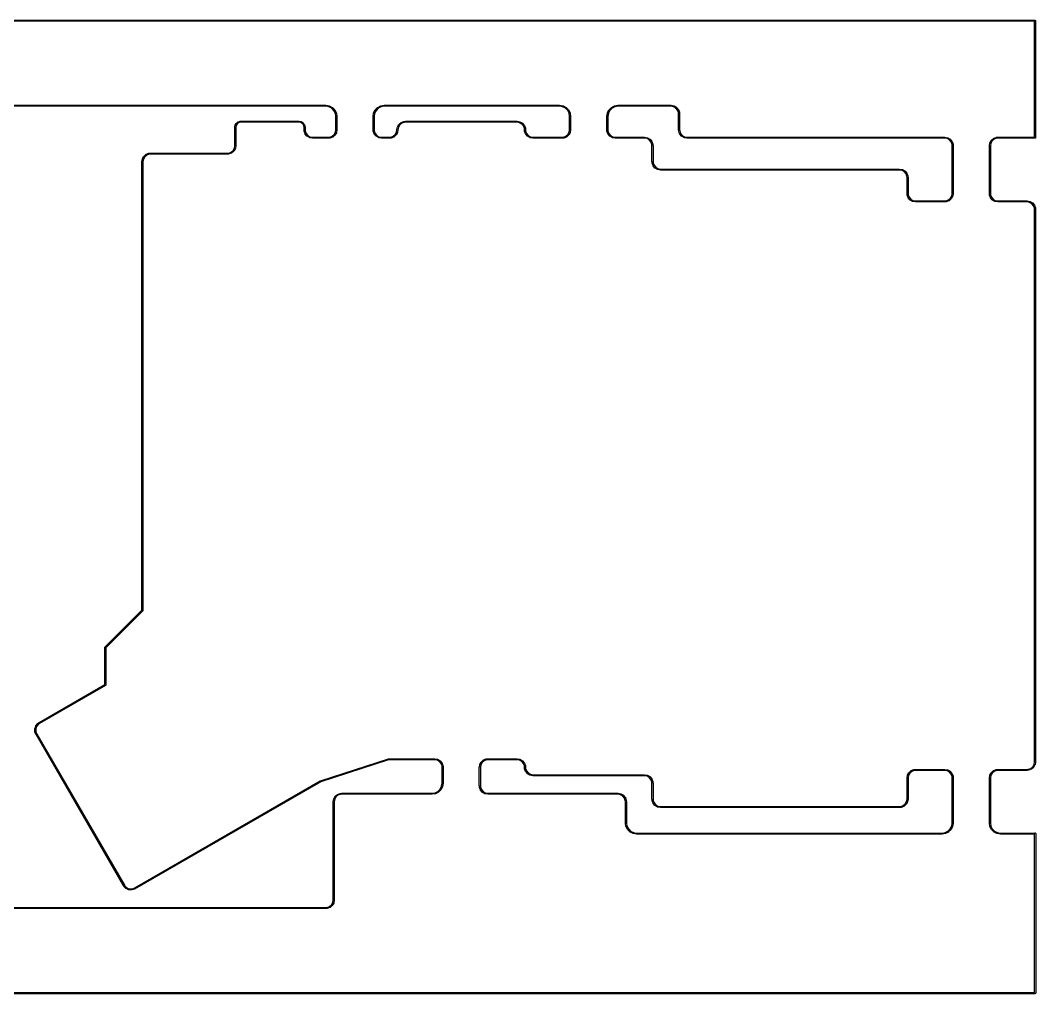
# Model space of a CAD drawing. Extents: x 30 to 333, y -159 to -13.
# Drawn here: x 181.8 to 333.5, y -158.8 to -13.4 of the extents above; entities that cross this region are included whole.
import ezdxf

# ---------------------------------------------------------------- set-up
doc = ezdxf.new("R2010")
doc.units = 0
doc.header["$MEASUREMENT"] = 0
doc.layers.add('BLACK', color=7, linetype='CONTINUOUS')

msp = doc.modelspace()

# ---------------------------------------------------------------- linework, layer by layer
at = {"layer": 'BLACK', "linetype": 'CONTINUOUS'}
for p, q in [((30.1559, -13.4187), (333.382, -13.4187)), ((333.3, -13.5687), (30.2375, -13.5687)), ((333.3, -30.8812), (333.3, -13.5687)), ((333.382, -13.4187), (333.382, -13.4188)), ((333.382, -13.4188), (333.388, -13.4188)), ((333.388, -13.4188), (333.394, -13.421)), ((333.394, -13.421), (333.401, -13.4222)), ((333.401, -13.4222), (333.407, -13.4255)), ((333.407, -13.4255), (333.413, -13.4278)), ((333.413, -13.4278), (333.418, -13.4321)), ((333.418, -13.4321), (333.424, -13.4354)), ((333.424, -13.4354), (333.428, -13.4405)), ((333.428, -13.4405), (333.433, -13.4448)), ((333.433, -13.4448), (333.437, -13.4506)), ((333.437, -13.4506), (333.441, -13.4557)), ((333.441, -13.4557), (333.443, -13.4619)), ((333.443, -13.4619), (333.447, -13.4677)), ((333.447, -13.4677), (333.448, -13.4743)), ((333.448, -13.4743), (333.45, -13.4805)), ((333.45, -13.4805), (333.45, -13.4872)), ((333.45, -13.4872), (333.45, -13.4872)), ((333.45, -13.4872), (333.45, -30.9628)), ((136.915, -26.1187), (227.416, -26.1187)), ((227.403, -26.2687), (136.928, -26.2687)), ((227.876, -26.3437), (227.403, -26.2687)), ((227.416, -26.1187), (227.422, -26.1198)), ((227.422, -26.1198), (227.912, -26.1974)), ((228.298, -26.5584), (227.876, -26.3437)), ((227.912, -26.1974), (227.934, -26.2046)), ((227.934, -26.2046), (227.934, -26.2046)), ((227.934, -26.2046), (228.377, -26.4301)), ((228.632, -26.8928), (228.298, -26.5584)), ((228.377, -26.4301), (228.396, -26.4439)), ((228.396, -26.4439), (228.747, -26.7951)), ((228.847, -27.3141), (228.632, -26.8928)), ((228.747, -26.7951), (228.761, -26.8141)), ((228.761, -26.8141), (228.986, -27.2566)), ((228.986, -27.2566), (228.99, -27.2678)), ((228.99, -27.2678), (228.993, -27.279)), ((228.993, -27.279), (229.071, -27.769)), ((234.479, -27.769), (234.557, -27.279)), ((234.557, -27.279), (234.564, -27.2566)), ((234.564, -27.2566), (234.789, -26.8141)), ((234.918, -26.8928), (234.703, -27.3141)), ((234.789, -26.8141), (234.803, -26.7951)), ((234.803, -26.7951), (235.154, -26.4439)), ((235.252, -26.5584), (234.918, -26.8928)), ((235.154, -26.4439), (235.173, -26.4301)), ((235.173, -26.4301), (235.616, -26.2046)), ((235.674, -26.3437), (235.252, -26.5584)), ((235.616, -26.2046), (235.629, -26.2003)), ((235.629, -26.2003), (235.638, -26.1974)), ((235.638, -26.1974), (236.128, -26.1198)), ((236.147, -26.2687), (235.674, -26.3437)), ((236.128, -26.1198), (236.134, -26.1187)), ((236.134, -26.1187), (262.341, -26.1187)), ((262.328, -26.2687), (236.147, -26.2687)), ((262.801, -26.3437), (262.328, -26.2687)), ((262.341, -26.1187), (262.347, -26.1198)), ((262.347, -26.1198), (262.837, -26.1974)), ((263.223, -26.5584), (262.801, -26.3437)), ((262.837, -26.1974), (262.859, -26.2046)), ((262.859, -26.2046), (262.859, -26.2046)), ((262.859, -26.2046), (263.302, -26.4301)), ((263.557, -26.8928), (263.223, -26.5584)), ((263.302, -26.4301), (263.321, -26.4439)), ((263.321, -26.4439), (263.672, -26.7951)), ((263.772, -27.3141), (263.557, -26.8928)), ((263.672, -26.7951), (263.686, -26.8141)), ((263.686, -26.8141), (263.911, -27.2566)), ((263.911, -27.2566), (263.915, -27.2678)), ((263.915, -27.2678), (263.918, -27.279)), ((263.918, -27.279), (263.996, -27.769)), ((269.404, -27.769), (269.482, -27.279)), ((269.482, -27.279), (269.489, -27.2566)), ((269.489, -27.2566), (269.714, -26.8141)), ((269.843, -26.8928), (269.628, -27.3141)), ((269.714, -26.8141), (269.728, -26.7951)), ((269.728, -26.7951), (270.079, -26.4439)), ((270.177, -26.5584), (269.843, -26.8928)), ((270.079, -26.4439), (270.098, -26.4301)), ((270.098, -26.4301), (270.541, -26.2046)), ((270.599, -26.3437), (270.177, -26.5584)), ((270.541, -26.2046), (270.554, -26.2003)), ((270.554, -26.2003), (270.563, -26.1974)), ((270.563, -26.1974), (271.053, -26.1198)), ((271.072, -26.2687), (270.599, -26.3437)), ((271.053, -26.1198), (271.059, -26.1187)), ((271.059, -26.1187), (279.01, -26.1187)), ((278.997, -26.2687), (271.072, -26.2687)), ((279.384, -26.3371), (278.997, -26.2687)), ((279.01, -26.1187), (279.016, -26.1199)), ((279.016, -26.1199), (279.016, -26.1199)), ((279.016, -26.1199), (279.423, -26.1917)), ((279.719, -26.5306), (279.384, -26.3371)), ((279.423, -26.1917), (279.448, -26.2006)), ((279.448, -26.2006), (279.448, -26.2006)), ((279.448, -26.2006), (279.806, -26.4074)), ((279.968, -26.8271), (279.719, -26.5306)), ((279.806, -26.4074), (279.826, -26.4241)), ((279.826, -26.4241), (279.826, -26.4241)), ((279.826, -26.4241), (280.092, -26.7408)), ((280.102, -27.194), (279.968, -26.8271)), ((280.092, -26.7408), (280.092, -26.7409)), ((280.092, -26.7409), (280.105, -26.7634)), ((280.119, -27.3877), (280.102, -27.194)), ((280.105, -26.7634), (280.246, -27.152)), ((280.246, -27.152), (280.248, -27.1616)), ((280.248, -27.1616), (280.25, -27.1711)), ((280.25, -27.1711), (280.268, -27.3746)), ((213.899, -29.0598), (214.036, -28.821)), ((214.036, -28.821), (214.053, -28.8011)), ((214.053, -28.8011), (214.264, -28.6239)), ((214.053, -28.8011), (214.053, -28.8011)), ((214.351, -28.7473), (214.16, -28.9075)), ((214.264, -28.6239), (214.287, -28.6109)), ((214.287, -28.6109), (214.546, -28.5166)), ((214.287, -28.6109), (214.287, -28.6109)), ((214.588, -28.6609), (214.351, -28.7473)), ((214.546, -28.5166), (214.556, -28.5149)), ((214.556, -28.5149), (214.565, -28.5123)), ((214.565, -28.5123), (214.7, -28.5006)), ((214.713, -28.65), (214.588, -28.6609)), ((214.7, -28.5006), (214.703, -28.5)), ((214.703, -28.5), (223.447, -28.5)), ((223.434, -28.65), (214.713, -28.65)), ((223.686, -28.6944), (223.434, -28.65)), ((223.447, -28.5), (223.454, -28.5011)), ((223.454, -28.5011), (223.454, -28.5011)), ((223.454, -28.5011), (223.725, -28.549)), ((223.902, -28.819), (223.686, -28.6944)), ((223.725, -28.549), (223.75, -28.5579)), ((223.75, -28.5579), (223.75, -28.5579)), ((223.75, -28.5579), (223.988, -28.6958)), ((224.062, -29.01), (223.902, -28.819)), ((223.988, -28.6958), (224.008, -28.7125)), ((224.008, -28.7125), (224.008, -28.7125)), ((224.008, -28.7125), (224.185, -28.9237)), ((228.922, -27.7872), (228.847, -27.3141)), ((228.922, -29.7591), (228.922, -27.7872)), ((229.071, -27.769), (229.072, -27.7747)), ((229.072, -27.7747), (229.072, -29.7722)), ((234.478, -27.7747), (234.479, -27.769)), ((234.478, -29.7722), (234.478, -27.7747)), ((234.703, -27.3141), (234.628, -27.7872)), ((234.628, -27.7872), (234.628, -29.7623)), ((238.355, -28.9428), (238.672, -28.6771)), ((238.758, -28.8005), (238.462, -29.0493)), ((238.672, -28.6771), (238.695, -28.664)), ((238.672, -28.6771), (238.672, -28.6771)), ((238.695, -28.664), (239.083, -28.5226)), ((239.125, -28.6669), (238.758, -28.8005)), ((239.083, -28.5226), (239.093, -28.5209)), ((239.093, -28.5209), (239.102, -28.5184)), ((239.102, -28.5184), (239.306, -28.5006)), ((239.319, -28.65), (239.125, -28.6669)), ((239.306, -28.5006), (239.309, -28.5)), ((239.309, -28.5), (255.991, -28.5)), ((255.978, -28.65), (239.319, -28.65)), ((256.366, -28.7184), (255.978, -28.65)), ((255.991, -28.5), (255.997, -28.5011)), ((255.997, -28.5011), (255.997, -28.5011)), ((255.997, -28.5011), (256.405, -28.5729)), ((256.701, -28.9119), (256.366, -28.7184)), ((256.405, -28.5729), (256.429, -28.5819)), ((256.429, -28.5819), (256.429, -28.5819)), ((256.429, -28.5819), (256.787, -28.7886)), ((256.787, -28.7886), (256.807, -28.8053)), ((256.807, -28.8053), (256.807, -28.8053)), ((256.807, -28.8053), (257.073, -29.1221)), ((263.847, -27.7872), (263.772, -27.3141)), ((263.847, -29.7591), (263.847, -27.7872)), ((263.996, -27.769), (263.997, -27.7747)), ((263.997, -27.7747), (263.997, -29.7722)), ((269.403, -27.7747), (269.404, -27.769)), ((269.403, -29.7722), (269.403, -27.7747)), ((269.628, -27.3141), (269.553, -27.7872)), ((269.553, -27.7872), (269.553, -29.7623)), ((280.119, -29.7722), (280.119, -27.3877)), ((280.268, -27.3746), (280.269, -27.3778)), ((280.269, -27.3778), (280.269, -29.7623)), ((213.841, -29.3622), (213.842, -29.3557)), ((213.841, -32.1403), (213.841, -29.3622)), ((213.842, -29.3557), (213.89, -29.0842)), ((213.842, -29.3557), (213.842, -29.3557)), ((213.89, -29.0842), (213.899, -29.0598)), ((213.899, -29.0598), (213.899, -29.0598)), ((214.035, -29.1233), (213.991, -29.3753)), ((213.991, -29.3753), (213.991, -32.1534)), ((214.16, -28.9075), (214.035, -29.1233)), ((224.148, -29.2473), (224.062, -29.01)), ((224.159, -29.372), (224.148, -29.2473)), ((224.159, -29.7722), (224.159, -29.372)), ((224.16, -29.7754), (224.159, -29.7722)), ((224.178, -29.9789), (224.16, -29.7754)), ((224.18, -29.9884), (224.178, -29.9789)), ((224.182, -29.998), (224.18, -29.9884)), ((224.323, -30.3866), (224.182, -29.998)), ((224.185, -28.9237), (224.199, -28.9462)), ((224.199, -28.9462), (224.199, -28.9462)), ((224.199, -28.9462), (224.293, -29.2053)), ((224.293, -29.2053), (224.294, -29.2149)), ((224.294, -29.2149), (224.297, -29.2244)), ((224.297, -29.2244), (224.309, -29.359)), ((224.309, -29.359), (224.309, -29.3622)), ((224.309, -29.3622), (224.309, -29.7623)), ((224.309, -29.7623), (224.326, -29.956)), ((224.326, -29.956), (224.46, -30.3229)), ((224.46, -30.3229), (224.709, -30.6194)), ((228.66, -30.482), (228.854, -30.1468)), ((228.99, -30.2103), (228.783, -30.5684)), ((228.854, -30.1468), (228.922, -29.7591)), ((228.999, -30.1859), (228.99, -30.2103)), ((229.071, -29.7786), (228.999, -30.1859)), ((229.072, -29.7722), (229.071, -29.7786)), ((229.071, -29.7786), (229.071, -29.7786)), ((234.479, -29.7754), (234.478, -29.7722)), ((234.496, -29.9789), (234.479, -29.7754)), ((234.499, -29.9884), (234.496, -29.9789)), ((234.501, -29.998), (234.499, -29.9884)), ((234.642, -30.3866), (234.501, -29.998)), ((234.628, -29.7623), (234.645, -29.956)), ((234.645, -29.956), (234.779, -30.3229)), ((234.779, -30.3229), (235.027, -30.6194)), ((237.788, -30.482), (237.982, -30.1468)), ((238.118, -30.2103), (237.911, -30.5684)), ((237.982, -30.1468), (238.051, -29.7526)), ((238.051, -29.7526), (238.123, -29.3454)), ((238.127, -30.1859), (238.118, -30.2103)), ((238.123, -29.3454), (238.132, -29.3209)), ((238.199, -29.7786), (238.127, -30.1859)), ((238.132, -29.3209), (238.339, -28.9628)), ((238.132, -29.3209), (238.132, -29.3209)), ((238.268, -29.3845), (238.199, -29.7786)), ((238.462, -29.0493), (238.268, -29.3845)), ((238.339, -28.9628), (238.355, -28.9429)), ((238.355, -28.9429), (238.355, -28.9428)), ((256.95, -29.2084), (256.701, -28.9119)), ((257.083, -29.5752), (256.95, -29.2084)), ((257.073, -29.1221), (257.073, -29.1221)), ((257.073, -29.1221), (257.086, -29.1447)), ((257.1, -29.7722), (257.083, -29.5752)), ((257.086, -29.1447), (257.227, -29.5332)), ((257.118, -29.9789), (257.1, -29.7722)), ((257.121, -29.9884), (257.118, -29.9789)), ((257.123, -29.998), (257.121, -29.9884)), ((257.264, -30.3866), (257.123, -29.998)), ((257.227, -29.5332), (257.229, -29.5429)), ((257.229, -29.5429), (257.232, -29.5523)), ((257.232, -29.5523), (257.25, -29.7591)), ((257.25, -29.7591), (257.267, -29.956)), ((257.267, -29.956), (257.4, -30.3229)), ((257.4, -30.3229), (257.649, -30.6194)), ((263.585, -30.482), (263.779, -30.1468)), ((263.915, -30.2103), (263.708, -30.5684)), ((263.779, -30.1468), (263.847, -29.7591)), ((263.924, -30.1859), (263.915, -30.2103)), ((263.996, -29.7786), (263.924, -30.1859)), ((263.997, -29.7722), (263.996, -29.7786)), ((263.996, -29.7786), (263.996, -29.7786)), ((269.404, -29.7754), (269.403, -29.7722)), ((269.421, -29.9789), (269.404, -29.7754)), ((269.424, -29.9884), (269.421, -29.9789)), ((269.426, -29.998), (269.424, -29.9884)), ((269.567, -30.3866), (269.426, -29.998)), ((269.553, -29.7623), (269.57, -29.956)), ((269.57, -29.956), (269.704, -30.3229)), ((269.704, -30.3229), (269.952, -30.6194)), ((280.119, -29.7754), (280.119, -29.7722)), ((280.137, -29.9789), (280.119, -29.7754)), ((280.14, -29.9884), (280.137, -29.9789)), ((280.141, -29.998), (280.14, -29.9884)), ((280.283, -30.3866), (280.141, -29.998)), ((280.269, -29.7623), (280.286, -29.956)), ((280.286, -29.956), (280.419, -30.3229)), ((280.419, -30.3229), (280.668, -30.6194)), ((224.336, -30.4091), (224.323, -30.3866)), ((224.602, -30.7259), (224.336, -30.4091)), ((224.622, -30.7426), (224.602, -30.7259)), ((224.98, -30.9494), (224.622, -30.7426)), ((224.709, -30.6194), (225.044, -30.8129)), ((225.005, -30.9583), (224.98, -30.9494)), ((225.412, -31.0301), (225.005, -30.9583)), ((225.044, -30.8129), (225.432, -30.8812)), ((225.418, -31.0312), (225.412, -31.0301)), ((225.412, -31.0301), (225.412, -31.0301)), ((227.813, -31.0312), (225.418, -31.0312)), ((225.432, -30.8812), (227.803, -30.8812)), ((227.803, -30.8812), (227.997, -30.8643)), ((227.816, -31.0307), (227.813, -31.0312)), ((228.02, -31.0129), (227.816, -31.0307)), ((227.997, -30.8643), (228.363, -30.7308)), ((228.029, -31.0103), (228.02, -31.0129)), ((228.039, -31.0086), (228.029, -31.0103)), ((228.427, -30.8672), (228.039, -31.0086)), ((228.363, -30.7308), (228.66, -30.482)), ((228.45, -30.8542), (228.427, -30.8672)), ((228.767, -30.5884), (228.45, -30.8542)), ((228.783, -30.5684), (228.767, -30.5884)), ((234.655, -30.4091), (234.642, -30.3866)), ((234.921, -30.7259), (234.655, -30.4091)), ((234.941, -30.7426), (234.921, -30.7259)), ((235.299, -30.9494), (234.941, -30.7426)), ((235.027, -30.6194), (235.363, -30.8129)), ((235.324, -30.9583), (235.299, -30.9494)), ((235.731, -31.0301), (235.324, -30.9583)), ((235.363, -30.8129), (235.75, -30.8812)), ((235.737, -31.0312), (235.731, -31.0301)), ((235.731, -31.0301), (235.731, -31.0301)), ((236.941, -31.0312), (235.737, -31.0312)), ((235.75, -30.8812), (236.931, -30.8812)), ((236.931, -30.8812), (237.125, -30.8643)), ((236.944, -31.0307), (236.941, -31.0312)), ((237.148, -31.0129), (236.944, -31.0307)), ((237.125, -30.8643), (237.492, -30.7308)), ((237.157, -31.0103), (237.148, -31.0129)), ((237.167, -31.0086), (237.157, -31.0103)), ((237.555, -30.8672), (237.167, -31.0086)), ((237.492, -30.7308), (237.788, -30.482)), ((237.578, -30.8542), (237.555, -30.8672)), ((237.895, -30.5884), (237.578, -30.8542)), ((237.911, -30.5684), (237.895, -30.5884)), ((257.277, -30.4091), (257.264, -30.3866)), ((257.543, -30.7259), (257.277, -30.4091)), ((257.563, -30.7426), (257.543, -30.7259)), ((257.921, -30.9494), (257.563, -30.7426)), ((257.649, -30.6194), (257.984, -30.8129)), ((257.945, -30.9583), (257.921, -30.9494)), ((258.353, -31.0301), (257.945, -30.9583)), ((257.984, -30.8129), (258.372, -30.8812)), ((258.359, -31.0312), (258.353, -31.0301)), ((258.353, -31.0301), (258.353, -31.0301)), ((262.738, -31.0312), (258.359, -31.0312)), ((258.372, -30.8812), (262.728, -30.8812)), ((262.728, -30.8812), (262.922, -30.8643)), ((262.741, -31.0307), (262.738, -31.0312)), ((262.945, -31.0129), (262.741, -31.0307)), ((262.922, -30.8643), (263.288, -30.7308)), ((262.954, -31.0103), (262.945, -31.0129)), ((262.964, -31.0086), (262.954, -31.0103)), ((263.352, -30.8672), (262.964, -31.0086)), ((263.288, -30.7308), (263.585, -30.482)), ((263.375, -30.8542), (263.352, -30.8672)), ((263.692, -30.5884), (263.375, -30.8542)), ((263.708, -30.5684), (263.692, -30.5884)), ((269.58, -30.4091), (269.567, -30.3866)), ((269.846, -30.7259), (269.58, -30.4091)), ((269.866, -30.7426), (269.846, -30.7259)), ((270.224, -30.9494), (269.866, -30.7426)), ((269.952, -30.6194), (270.288, -30.8129)), ((270.249, -30.9583), (270.224, -30.9494)), ((270.656, -31.0301), (270.249, -30.9583)), ((270.288, -30.8129), (270.675, -30.8812)), ((270.662, -31.0312), (270.656, -31.0301)), ((270.656, -31.0301), (270.656, -31.0301)), ((275.028, -31.0312), (270.662, -31.0312)), ((270.675, -30.8812), (275.041, -30.8812)), ((275.416, -31.0996), (275.028, -31.0312)), ((275.041, -30.8812), (275.047, -30.8824)), ((275.047, -30.8824), (275.047, -30.8824)), ((275.047, -30.8824), (275.455, -30.9542)), ((275.751, -31.2931), (275.416, -31.0996)), ((275.455, -30.9542), (275.479, -30.9631)), ((275.479, -30.9631), (275.479, -30.9631)), ((275.479, -30.9631), (275.837, -31.1699)), ((276, -31.5896), (275.751, -31.2931)), ((275.837, -31.1699), (275.857, -31.1866)), ((275.857, -31.1866), (275.857, -31.1866)), ((275.857, -31.1866), (276.123, -31.5033)), ((276.133, -31.9565), (276, -31.5896)), ((276.123, -31.5033), (276.123, -31.5034)), ((276.123, -31.5034), (276.136, -31.5259)), ((276.136, -31.5259), (276.277, -31.9145)), ((280.296, -30.4091), (280.283, -30.3866)), ((280.562, -30.7259), (280.296, -30.4091)), ((280.582, -30.7426), (280.562, -30.7259)), ((280.94, -30.9494), (280.582, -30.7426)), ((280.668, -30.6194), (281.003, -30.8129)), ((280.964, -30.9583), (280.94, -30.9494)), ((281.371, -31.0301), (280.964, -30.9583)), ((281.003, -30.8129), (281.391, -30.8812)), ((281.378, -31.0312), (281.371, -31.0301)), ((281.371, -31.0301), (281.371, -31.0301)), ((319.875, -31.0312), (281.378, -31.0312)), ((281.391, -30.8812), (319.888, -30.8812)), ((320.262, -31.0996), (319.875, -31.0312)), ((319.888, -30.8812), (319.894, -30.8824)), ((319.894, -30.8824), (319.894, -30.8824)), ((319.894, -30.8824), (320.301, -30.9542)), ((320.598, -31.2931), (320.262, -31.0996)), ((320.301, -30.9542), (320.326, -30.9631)), ((320.326, -30.9631), (320.326, -30.9631)), ((320.326, -30.9631), (320.684, -31.1699)), ((320.846, -31.5896), (320.598, -31.2931)), ((320.684, -31.1699), (320.704, -31.1866)), ((320.704, -31.1866), (320.704, -31.1866)), ((320.704, -31.1866), (320.97, -31.5033)), ((320.98, -31.9565), (320.846, -31.5896)), ((320.97, -31.5033), (320.97, -31.5034)), ((320.97, -31.5034), (320.983, -31.5259)), ((320.983, -31.5259), (321.124, -31.9145)), ((326.554, -32.1339), (326.626, -31.7266)), ((326.626, -31.7266), (326.635, -31.7022)), ((326.635, -31.7022), (326.842, -31.3441)), ((326.635, -31.7022), (326.635, -31.7022)), ((326.771, -31.7657), (326.703, -32.1534)), ((326.965, -31.4305), (326.771, -31.7657)), ((326.842, -31.3441), (326.858, -31.3241)), ((326.858, -31.3241), (327.175, -31.0583)), ((326.858, -31.3241), (326.858, -31.3241)), ((327.262, -31.1817), (326.965, -31.4305)), ((327.175, -31.0583), (327.198, -31.0453)), ((327.175, -31.0583), (327.175, -31.0583)), ((327.198, -31.0453), (327.586, -30.9039)), ((327.628, -31.0482), (327.262, -31.1817)), ((327.586, -30.9039), (327.596, -30.9022)), ((327.596, -30.9022), (327.605, -30.8996)), ((327.605, -30.8996), (327.809, -30.8818)), ((327.822, -31.0312), (327.628, -31.0482)), ((327.809, -30.8818), (327.812, -30.8812)), ((327.812, -30.8812), (333.3, -30.8812)), ((333.382, -31.0312), (327.822, -31.0312)), ((333.388, -31.0312), (333.382, -31.0312)), ((333.382, -31.0312), (333.382, -31.0312)), ((333.394, -31.029), (333.388, -31.0312)), ((333.401, -31.0278), (333.394, -31.029)), ((333.407, -31.0245), (333.401, -31.0278)), ((333.413, -31.0222), (333.407, -31.0245)), ((333.418, -31.0179), (333.413, -31.0222)), ((333.424, -31.0146), (333.418, -31.0179)), ((333.428, -31.0095), (333.424, -31.0146)), ((333.433, -31.0052), (333.428, -31.0095)), ((333.437, -30.9994), (333.433, -31.0052)), ((333.441, -30.9943), (333.437, -30.9994)), ((333.443, -30.9881), (333.441, -30.9943)), ((333.447, -30.9823), (333.443, -30.9881)), ((333.448, -30.9757), (333.447, -30.9823)), ((333.45, -30.9695), (333.448, -30.9757)), ((333.45, -30.9628), (333.45, -30.9628)), ((333.45, -30.9628), (333.45, -30.9695)), ((200.595, -33.4265), (200.983, -33.2851)), ((200.983, -33.2851), (200.993, -33.2834)), ((200.993, -33.2834), (201.002, -33.2809)), ((201.002, -33.2809), (201.206, -33.2631)), ((201.206, -33.2631), (201.209, -33.2625)), ((201.209, -33.2625), (212.722, -33.2625)), ((212.722, -33.2625), (212.915, -33.2456)), ((212.915, -33.2456), (213.282, -33.112)), ((213.346, -33.2485), (212.957, -33.3899)), ((213.282, -33.112), (213.579, -32.8632)), ((213.369, -33.2354), (213.346, -33.2485)), ((213.685, -32.9696), (213.369, -33.2354)), ((213.579, -32.8632), (213.772, -32.528)), ((213.702, -32.9497), (213.685, -32.9696)), ((213.909, -32.5916), (213.702, -32.9497)), ((213.772, -32.528), (213.841, -32.1403)), ((213.918, -32.5671), (213.909, -32.5916)), ((213.989, -32.1599), (213.918, -32.5671)), ((213.991, -32.1534), (213.989, -32.1599)), ((213.989, -32.1599), (213.989, -32.1599)), ((276.15, -32.1502), (276.133, -31.9565)), ((276.15, -34.5347), (276.15, -32.1502)), ((276.277, -31.9145), (276.279, -31.9241)), ((276.279, -31.9241), (276.282, -31.9336)), ((276.282, -31.9336), (276.299, -32.1371)), ((276.299, -32.1371), (276.3, -32.1403)), ((276.3, -32.1403), (276.3, -34.5248)), ((320.997, -32.1502), (320.98, -31.9565)), ((320.997, -39.2841), (320.997, -32.1502)), ((321.124, -31.9145), (321.126, -31.9241)), ((321.126, -31.9241), (321.129, -31.9336)), ((321.129, -31.9336), (321.146, -32.1371)), ((321.146, -32.1371), (321.147, -32.1403)), ((321.147, -32.1403), (321.147, -39.2972)), ((326.553, -32.1403), (326.554, -32.1339)), ((326.553, -39.2972), (326.553, -32.1403)), ((326.554, -32.1339), (326.554, -32.1339)), ((326.703, -32.1534), (326.703, -39.2873)), ((199.95, -34.5216), (199.951, -34.5151)), ((199.95, -75.3997), (199.95, -34.5216)), ((199.951, -34.5151), (200.023, -34.1079)), ((199.951, -34.5151), (199.951, -34.5151)), ((200.023, -34.1079), (200.032, -34.0834)), ((200.032, -34.0834), (200.239, -33.7253)), ((200.032, -34.0834), (200.032, -34.0834)), ((200.168, -34.147), (200.1, -34.5347)), ((200.1, -34.5347), (200.1, -101.597)), ((200.362, -33.8118), (200.168, -34.147)), ((200.239, -33.7253), (200.255, -33.7054)), ((200.255, -33.7053), (200.572, -33.4396)), ((200.255, -33.7054), (200.255, -33.7053)), ((200.658, -33.563), (200.362, -33.8118)), ((200.572, -33.4396), (200.595, -33.4265)), ((200.572, -33.4396), (200.572, -33.4396)), ((201.025, -33.4294), (200.658, -33.563)), ((201.219, -33.4125), (201.025, -33.4294)), ((212.732, -33.4125), (201.219, -33.4125)), ((212.735, -33.4119), (212.732, -33.4125)), ((212.938, -33.3941), (212.735, -33.4119)), ((212.948, -33.3916), (212.938, -33.3941)), ((212.957, -33.3899), (212.948, -33.3916)), ((276.151, -34.5379), (276.15, -34.5347)), ((276.168, -34.7414), (276.151, -34.5379)), ((276.171, -34.7509), (276.168, -34.7414)), ((276.173, -34.7605), (276.171, -34.7509)), ((276.314, -35.1491), (276.173, -34.7605)), ((276.3, -34.5248), (276.317, -34.7185)), ((276.317, -34.7185), (276.45, -35.0854)), ((276.327, -35.1716), (276.314, -35.1491)), ((276.593, -35.4884), (276.327, -35.1716)), ((276.45, -35.0854), (276.699, -35.3819)), ((276.613, -35.5051), (276.593, -35.4884)), ((276.971, -35.7119), (276.613, -35.5051)), ((276.699, -35.3819), (277.034, -35.5754)), ((276.995, -35.7208), (276.971, -35.7119)), ((277.403, -35.7926), (276.995, -35.7208)), ((277.034, -35.5754), (277.422, -35.6437)), ((277.409, -35.7937), (277.403, -35.7926)), ((277.403, -35.7926), (277.403, -35.7926)), ((313.128, -35.7937), (277.409, -35.7937)), ((277.422, -35.6437), (313.141, -35.6437)), ((313.516, -35.8621), (313.128, -35.7937)), ((313.141, -35.6437), (313.147, -35.6449)), ((313.147, -35.6449), (313.147, -35.6449)), ((313.147, -35.6449), (313.555, -35.7167)), ((313.851, -36.0556), (313.516, -35.8621)), ((313.555, -35.7167), (313.579, -35.7256)), ((313.579, -35.7256), (313.579, -35.7256)), ((313.579, -35.7256), (313.937, -35.9324)), ((314.1, -36.3521), (313.851, -36.0556)), ((313.937, -35.9324), (313.957, -35.9491)), ((313.957, -35.9491), (313.957, -35.9491)), ((313.957, -35.9491), (314.223, -36.2659)), ((314.233, -36.719), (314.1, -36.3521)), ((314.223, -36.2659), (314.223, -36.2659)), ((314.223, -36.2659), (314.236, -36.2884)), ((314.236, -36.2884), (314.377, -36.677)), ((314.25, -36.9127), (314.233, -36.719)), ((314.25, -39.2972), (314.25, -36.9127)), ((314.377, -36.677), (314.379, -36.6866)), ((314.379, -36.6866), (314.382, -36.6961)), ((314.382, -36.6961), (314.399, -36.8996)), ((314.399, -36.8996), (314.4, -36.9028)), ((314.4, -36.9028), (314.4, -39.2873)), ((314.251, -39.3004), (314.25, -39.2972)), ((314.268, -39.5039), (314.251, -39.3004)), ((314.4, -39.2873), (314.417, -39.481)), ((320.929, -39.6718), (320.997, -39.2841)), ((321.146, -39.3036), (321.074, -39.7109)), ((321.147, -39.2972), (321.146, -39.3036)), ((321.146, -39.3036), (321.146, -39.3036)), ((326.554, -39.3004), (326.553, -39.2972)), ((326.571, -39.5039), (326.554, -39.3004)), ((326.703, -39.2873), (326.72, -39.481)), ((314.271, -39.5134), (314.268, -39.5039)), ((314.273, -39.523), (314.271, -39.5134)), ((314.414, -39.9116), (314.273, -39.523)), ((314.427, -39.9341), (314.414, -39.9116)), ((314.417, -39.481), (314.55, -39.8479)), ((314.693, -40.2509), (314.427, -39.9341)), ((314.55, -39.8479), (314.799, -40.1444)), ((314.713, -40.2676), (314.693, -40.2509)), ((315.071, -40.4744), (314.713, -40.2676)), ((314.799, -40.1444), (315.134, -40.3379)), ((315.095, -40.4833), (315.071, -40.4744)), ((315.503, -40.5551), (315.095, -40.4833)), ((315.134, -40.3379), (315.522, -40.4062)), ((315.509, -40.5562), (315.503, -40.5551)), ((315.503, -40.5551), (315.503, -40.5551)), ((319.888, -40.5562), (315.509, -40.5562)), ((315.522, -40.4062), (319.878, -40.4062)), ((319.878, -40.4062), (320.072, -40.3893)), ((319.891, -40.5557), (319.888, -40.5562)), ((320.095, -40.5379), (319.891, -40.5557)), ((320.072, -40.3893), (320.438, -40.2558)), ((320.104, -40.5353), (320.095, -40.5379)), ((320.114, -40.5336), (320.104, -40.5353)), ((320.502, -40.3922), (320.114, -40.5336)), ((320.438, -40.2558), (320.735, -40.007)), ((320.525, -40.3792), (320.502, -40.3922)), ((320.842, -40.1134), (320.525, -40.3792)), ((320.735, -40.007), (320.929, -39.6718)), ((320.858, -40.0934), (320.842, -40.1134)), ((321.065, -39.7353), (320.858, -40.0934)), ((321.074, -39.7109), (321.065, -39.7353)), ((326.574, -39.5134), (326.571, -39.5039)), ((326.576, -39.523), (326.574, -39.5134)), ((326.717, -39.9116), (326.576, -39.523)), ((326.73, -39.9341), (326.717, -39.9116)), ((326.72, -39.481), (326.854, -39.8479)), ((326.996, -40.2509), (326.73, -39.9341)), ((326.854, -39.8479), (327.102, -40.1444)), ((327.016, -40.2676), (326.996, -40.2509)), ((327.374, -40.4744), (327.016, -40.2676)), ((327.102, -40.1444), (327.438, -40.3379)), ((327.399, -40.4833), (327.374, -40.4744)), ((327.806, -40.5551), (327.399, -40.4833)), ((327.438, -40.3379), (327.825, -40.4062)), ((327.812, -40.5562), (327.806, -40.5551)), ((327.806, -40.5551), (327.806, -40.5551)), ((332.178, -40.5562), (327.812, -40.5562)), ((327.825, -40.4062), (332.191, -40.4062)), ((332.566, -40.6246), (332.178, -40.5562)), ((332.191, -40.4062), (332.197, -40.4074)), ((332.197, -40.4074), (332.197, -40.4074)), ((332.197, -40.4074), (332.605, -40.4792)), ((332.901, -40.8181), (332.566, -40.6246)), ((332.605, -40.4792), (332.629, -40.4881)), ((332.629, -40.4881), (332.629, -40.4881)), ((332.629, -40.4881), (332.987, -40.6949)), ((333.15, -41.1146), (332.901, -40.8181)), ((332.987, -40.6949), (333.007, -40.7116)), ((333.007, -40.7116), (333.007, -40.7116)), ((333.007, -40.7116), (333.273, -41.0283)), ((333.283, -41.4815), (333.15, -41.1146)), ((333.273, -41.0283), (333.273, -41.0284)), ((333.273, -41.0284), (333.286, -41.0509)), ((333.3, -41.6752), (333.283, -41.4815)), ((333.286, -41.0509), (333.427, -41.4395)), ((333.3, -124.215), (333.3, -41.6752)), ((333.427, -41.4395), (333.429, -41.4491)), ((333.429, -41.4491), (333.432, -41.4586)), ((333.432, -41.4586), (333.449, -41.6621)), ((333.449, -41.6621), (333.45, -41.6653)), ((333.45, -41.6653), (333.45, -124.228)), ((199.95, -101.569), (199.95, -75.3997)), ((194.418, -107.101), (199.95, -101.569)), ((200.094, -101.632), (200.088, -101.64)), ((200.095, -101.629), (200.094, -101.632)), ((200.097, -101.626), (200.095, -101.629)), ((200.098, -101.616), (200.097, -101.626)), ((200.101, -101.607), (200.098, -101.616)), ((200.1, -101.597), (200.101, -101.607)), ((200.076, -101.655), (194.544, -107.187)), ((200.083, -101.649), (200.076, -101.655)), ((200.088, -101.64), (200.083, -101.649)), ((194.393, -107.15), (194.395, -107.14)), ((194.394, -107.16), (194.393, -107.15)), ((194.394, -112.669), (194.394, -107.16)), ((194.395, -107.14), (194.397, -107.13)), ((194.397, -107.13), (194.399, -107.127)), ((194.399, -107.127), (194.4, -107.124)), ((194.4, -107.124), (194.405, -107.116)), ((194.405, -107.116), (194.41, -107.107)), ((194.41, -107.107), (194.418, -107.101)), ((194.544, -107.187), (194.544, -112.706)), ((184.616, -118.33), (194.394, -112.669)), ((194.501, -112.781), (184.652, -118.483)), ((194.507, -112.778), (194.501, -112.781)), ((194.512, -112.774), (194.507, -112.778)), ((194.517, -112.77), (194.512, -112.774)), ((194.512, -112.774), (194.512, -112.774)), ((194.527, -112.761), (194.517, -112.77)), ((194.534, -112.75), (194.527, -112.761)), ((194.527, -112.761), (194.527, -112.761)), ((194.527, -112.761), (194.527, -112.761)), ((194.54, -112.739), (194.534, -112.75)), ((194.543, -112.725), (194.54, -112.738)), ((194.54, -112.738), (194.54, -112.739)), ((194.54, -112.739), (194.54, -112.739)), ((194.544, -112.719), (194.543, -112.725)), ((194.544, -112.706), (194.545, -112.712)), ((194.545, -112.712), (194.544, -112.719)), ((194.544, -112.719), (194.544, -112.719)), ((183.943, -119.292), (183.946, -119.266)), ((183.957, -119.708), (183.943, -119.292)), ((183.946, -119.266), (184.075, -118.871)), ((183.963, -119.734), (183.957, -119.708)), ((184.118, -120.118), (183.963, -119.734)), ((184.075, -118.871), (184.087, -118.848)), ((184.087, -118.848), (184.343, -118.52)), ((184.213, -118.93), (184.093, -119.3)), ((184.093, -119.3), (184.107, -119.69)), ((184.107, -119.69), (184.256, -120.058)), ((184.455, -118.621), (184.213, -118.93)), ((184.343, -118.52), (184.351, -118.512)), ((184.351, -118.512), (184.359, -118.505)), ((184.359, -118.505), (184.59, -118.342)), ((184.647, -118.485), (184.455, -118.621)), ((184.59, -118.342), (184.613, -118.331)), ((184.613, -118.331), (184.616, -118.33)), ((184.652, -118.483), (184.647, -118.485)), ((184.12, -120.123), (184.118, -120.118)), ((197.186, -142.712), (184.12, -120.123)), ((184.256, -120.058), (197.325, -142.653)), ((226.62, -127.052), (236.761, -123.756)), ((236.803, -123.9), (226.662, -127.196)), ((236.761, -123.756), (236.765, -123.753)), ((236.765, -123.753), (236.773, -123.752)), ((236.773, -123.752), (236.775, -123.752)), ((236.775, -123.752), (236.78, -123.751)), ((236.78, -123.751), (236.785, -123.75)), ((236.785, -123.75), (236.786, -123.75)), ((236.786, -123.75), (236.794, -123.749)), ((236.794, -123.749), (236.799, -123.75)), ((236.799, -123.75), (243.688, -123.75)), ((243.675, -123.9), (236.803, -123.9)), ((244.062, -123.968), (243.675, -123.9)), ((243.688, -123.75), (243.694, -123.751)), ((243.694, -123.751), (243.694, -123.751)), ((243.694, -123.751), (244.101, -123.823)), ((244.398, -124.162), (244.062, -123.968)), ((244.101, -123.823), (244.126, -123.832)), ((244.126, -123.832), (244.126, -123.832)), ((244.126, -123.832), (244.484, -124.039)), ((244.646, -124.458), (244.398, -124.162)), ((244.484, -124.039), (244.504, -124.055)), ((244.504, -124.055), (244.504, -124.055)), ((244.504, -124.055), (244.77, -124.372)), ((244.77, -124.372), (244.77, -124.372)), ((244.77, -124.372), (244.783, -124.395)), ((250.435, -124.571), (250.642, -124.213)), ((250.765, -124.299), (250.571, -124.634)), ((250.642, -124.213), (250.658, -124.193)), ((250.658, -124.193), (250.975, -123.927)), ((250.658, -124.193), (250.658, -124.193)), ((251.062, -124.05), (250.765, -124.299)), ((250.975, -123.927), (250.998, -123.914)), ((250.975, -123.927), (250.975, -123.927)), ((250.998, -123.914), (251.386, -123.773)), ((251.428, -123.917), (251.062, -124.05)), ((251.386, -123.773), (251.396, -123.771)), ((251.396, -123.771), (251.405, -123.768)), ((251.405, -123.768), (251.609, -123.751)), ((251.622, -123.9), (251.428, -123.917)), ((251.609, -123.751), (251.612, -123.75)), ((251.612, -123.75), (255.991, -123.75)), ((255.978, -123.9), (251.622, -123.9)), ((256.366, -123.968), (255.978, -123.9)), ((255.991, -123.75), (255.997, -123.751)), ((255.997, -123.751), (255.997, -123.751)), ((255.997, -123.751), (256.405, -123.823)), ((256.701, -124.162), (256.366, -123.968)), ((256.405, -123.823), (256.429, -123.832)), ((256.429, -123.832), (256.429, -123.832)), ((256.429, -123.832), (256.787, -124.039)), ((256.95, -124.458), (256.701, -124.162)), ((256.787, -124.039), (256.807, -124.055)), ((256.807, -124.055), (256.807, -124.055)), ((256.807, -124.055), (257.073, -124.372)), ((257.073, -124.372), (257.073, -124.372)), ((257.073, -124.372), (257.086, -124.395)), ((333.232, -124.603), (333.3, -124.215)), ((333.449, -124.235), (333.377, -124.642)), ((333.45, -124.228), (333.449, -124.235)), ((333.449, -124.235), (333.449, -124.235)), ((244.78, -124.825), (244.646, -124.458)), ((244.797, -125.019), (244.78, -124.825)), ((244.783, -124.395), (244.924, -124.783)), ((244.797, -127.391), (244.797, -125.019)), ((244.924, -124.783), (244.926, -124.793)), ((244.926, -124.793), (244.929, -124.802)), ((244.929, -124.802), (244.946, -125.006)), ((244.946, -125.006), (244.947, -125.009)), ((244.947, -125.009), (244.947, -127.403)), ((250.353, -125.009), (250.354, -125.003)), ((250.353, -127.8), (250.353, -125.009)), ((250.354, -125.003), (250.426, -124.595)), ((250.354, -125.003), (250.354, -125.003)), ((250.426, -124.595), (250.435, -124.571)), ((250.435, -124.571), (250.435, -124.571)), ((250.571, -124.634), (250.503, -125.022)), ((250.503, -125.022), (250.503, -127.79)), ((257.083, -124.825), (256.95, -124.458)), ((257.1, -125.022), (257.083, -124.825)), ((257.086, -124.395), (257.227, -124.783)), ((257.118, -125.229), (257.1, -125.022)), ((257.121, -125.238), (257.118, -125.229)), ((257.123, -125.248), (257.121, -125.238)), ((257.264, -125.637), (257.123, -125.248)), ((257.227, -124.783), (257.229, -124.793)), ((257.229, -124.793), (257.232, -124.802)), ((257.232, -124.802), (257.25, -125.009)), ((257.25, -125.009), (257.267, -125.206)), ((257.277, -125.659), (257.264, -125.637)), ((257.267, -125.206), (257.4, -125.573)), ((257.543, -125.976), (257.277, -125.659)), ((257.4, -125.573), (257.649, -125.869)), ((257.649, -125.869), (257.984, -126.063)), ((314.332, -126.158), (314.539, -125.8)), ((314.662, -125.887), (314.468, -126.222)), ((314.539, -125.8), (314.555, -125.78)), ((314.555, -125.78), (314.872, -125.515)), ((314.555, -125.78), (314.555, -125.78)), ((314.958, -125.638), (314.662, -125.887)), ((314.872, -125.515), (314.895, -125.502)), ((314.872, -125.515), (314.872, -125.515)), ((314.895, -125.502), (315.283, -125.36)), ((315.325, -125.504), (314.958, -125.638)), ((315.283, -125.36), (315.293, -125.358)), ((315.293, -125.358), (315.302, -125.356)), ((315.302, -125.356), (315.506, -125.338)), ((315.519, -125.487), (315.325, -125.504)), ((315.506, -125.338), (315.509, -125.337)), ((315.509, -125.337), (319.888, -125.337)), ((319.875, -125.487), (315.519, -125.487)), ((320.262, -125.556), (319.875, -125.487)), ((319.888, -125.337), (319.894, -125.339)), ((319.894, -125.339), (319.894, -125.339)), ((319.894, -125.339), (320.301, -125.41)), ((320.598, -125.749), (320.262, -125.556)), ((320.301, -125.41), (320.326, -125.419)), ((320.326, -125.419), (320.326, -125.419)), ((320.326, -125.419), (320.684, -125.626)), ((320.846, -126.046), (320.598, -125.749)), ((320.684, -125.626), (320.704, -125.643)), ((320.704, -125.643), (320.704, -125.643)), ((320.704, -125.643), (320.97, -125.96)), ((326.635, -126.158), (326.842, -125.8)), ((326.965, -125.887), (326.771, -126.222)), ((326.842, -125.8), (326.858, -125.78)), ((326.858, -125.78), (327.175, -125.515)), ((326.858, -125.78), (326.858, -125.78)), ((327.262, -125.638), (326.965, -125.887)), ((327.175, -125.515), (327.198, -125.502)), ((327.175, -125.515), (327.175, -125.515)), ((327.198, -125.502), (327.586, -125.36)), ((327.628, -125.504), (327.262, -125.638)), ((327.586, -125.36), (327.596, -125.358)), ((327.596, -125.358), (327.605, -125.356)), ((327.605, -125.356), (327.809, -125.338)), ((327.822, -125.487), (327.628, -125.504)), ((327.809, -125.338), (327.812, -125.337)), ((327.812, -125.337), (332.181, -125.337)), ((332.191, -125.487), (327.822, -125.487)), ((332.181, -125.337), (332.375, -125.321)), ((332.194, -125.487), (332.191, -125.487)), ((332.398, -125.469), (332.194, -125.487)), ((332.375, -125.321), (332.742, -125.187)), ((332.407, -125.467), (332.398, -125.469)), ((332.417, -125.465), (332.407, -125.467)), ((332.805, -125.323), (332.417, -125.465)), ((332.742, -125.187), (333.038, -124.938)), ((332.828, -125.31), (332.805, -125.323)), ((333.145, -125.045), (332.828, -125.31)), ((333.038, -124.938), (333.232, -124.603)), ((333.161, -125.025), (333.145, -125.045)), ((333.368, -124.667), (333.161, -125.025)), ((333.377, -124.642), (333.368, -124.667)), ((198.764, -143.097), (226.584, -127.068)), ((226.662, -127.196), (198.825, -143.235)), ((226.584, -127.068), (226.585, -127.067)), ((226.585, -127.067), (226.595, -127.061)), ((226.595, -127.061), (226.6, -127.059)), ((226.6, -127.059), (226.601, -127.058)), ((226.601, -127.058), (226.602, -127.058)), ((226.602, -127.058), (226.607, -127.056)), ((226.607, -127.056), (226.618, -127.052)), ((226.618, -127.052), (226.62, -127.052)), ((244.722, -127.864), (244.797, -127.391)), ((244.946, -127.409), (244.868, -127.899)), ((244.947, -127.403), (244.946, -127.409)), ((257.563, -125.993), (257.543, -125.976)), ((257.921, -126.199), (257.563, -125.993)), ((257.945, -126.208), (257.921, -126.199)), ((258.353, -126.28), (257.945, -126.208)), ((257.984, -126.063), (258.372, -126.131)), ((258.359, -126.281), (258.353, -126.28)), ((258.353, -126.28), (258.353, -126.28)), ((275.028, -126.281), (258.359, -126.281)), ((258.372, -126.131), (275.041, -126.131)), ((275.416, -126.35), (275.028, -126.281)), ((275.041, -126.131), (275.047, -126.132)), ((275.047, -126.132), (275.047, -126.132)), ((275.047, -126.132), (275.455, -126.204)), ((275.751, -126.543), (275.416, -126.35)), ((275.455, -126.204), (275.479, -126.213)), ((275.479, -126.213), (275.479, -126.213)), ((275.479, -126.213), (275.837, -126.42)), ((276, -126.84), (275.751, -126.543)), ((275.837, -126.42), (275.857, -126.437)), ((275.857, -126.437), (275.857, -126.437)), ((275.857, -126.437), (276.123, -126.753)), ((276.133, -127.206), (276, -126.84)), ((276.123, -126.753), (276.123, -126.753)), ((276.123, -126.753), (276.136, -126.776)), ((276.15, -127.4), (276.133, -127.206)), ((276.136, -126.776), (276.277, -127.164)), ((276.15, -129.785), (276.15, -127.4)), ((276.277, -127.164), (276.279, -127.174)), ((276.279, -127.174), (276.282, -127.184)), ((276.282, -127.184), (276.299, -127.387)), ((276.299, -127.387), (276.3, -127.39)), ((276.3, -127.39), (276.3, -129.775)), ((314.25, -126.597), (314.251, -126.59)), ((314.25, -129.772), (314.25, -126.597)), ((314.251, -126.59), (314.323, -126.183)), ((314.251, -126.59), (314.251, -126.59)), ((314.323, -126.183), (314.332, -126.158)), ((314.332, -126.158), (314.332, -126.158)), ((314.468, -126.222), (314.4, -126.61)), ((314.4, -126.61), (314.4, -129.785)), ((320.98, -126.413), (320.846, -126.046)), ((320.97, -125.96), (320.97, -125.96)), ((320.97, -125.96), (320.983, -125.982)), ((320.997, -126.606), (320.98, -126.413)), ((320.983, -125.982), (321.124, -126.371)), ((320.997, -133.344), (320.997, -126.606)), ((321.124, -126.371), (321.126, -126.38)), ((321.126, -126.38), (321.129, -126.39)), ((321.129, -126.39), (321.146, -126.593)), ((321.146, -126.593), (321.147, -126.597)), ((321.147, -126.597), (321.147, -133.357)), ((326.553, -126.597), (326.554, -126.59)), ((326.553, -133.357), (326.553, -126.597)), ((326.554, -126.59), (326.626, -126.183)), ((326.554, -126.59), (326.554, -126.59)), ((326.626, -126.183), (326.635, -126.158)), ((326.635, -126.158), (326.635, -126.158)), ((326.771, -126.222), (326.703, -126.61)), ((326.703, -126.61), (326.703, -133.344)), ((229.17, -129.073), (229.558, -128.932)), ((229.558, -128.932), (229.568, -128.93)), ((229.568, -128.93), (229.577, -128.928)), ((229.577, -128.928), (229.781, -128.91)), ((229.781, -128.91), (229.784, -128.909)), ((229.784, -128.909), (243.278, -128.909)), ((243.278, -128.909), (243.751, -128.834)), ((243.751, -128.834), (244.173, -128.62)), ((244.252, -128.748), (243.809, -128.974)), ((244.173, -128.62), (244.507, -128.285)), ((244.271, -128.734), (244.252, -128.748)), ((244.622, -128.383), (244.271, -128.734)), ((244.507, -128.285), (244.722, -127.864)), ((244.636, -128.364), (244.622, -128.383)), ((244.861, -127.921), (244.636, -128.364)), ((244.865, -127.91), (244.861, -127.921)), ((244.868, -127.899), (244.865, -127.91)), ((250.354, -127.804), (250.353, -127.8)), ((250.371, -128.007), (250.354, -127.804)), ((250.374, -128.017), (250.371, -128.007)), ((250.376, -128.026), (250.374, -128.017)), ((250.517, -128.415), (250.376, -128.026)), ((250.503, -127.79), (250.52, -127.984)), ((250.53, -128.437), (250.517, -128.415)), ((250.52, -127.984), (250.654, -128.351)), ((250.796, -128.754), (250.53, -128.437)), ((250.654, -128.351), (250.902, -128.647)), ((250.816, -128.771), (250.796, -128.754)), ((251.174, -128.978), (250.816, -128.771)), ((250.902, -128.647), (251.238, -128.841)), ((251.238, -128.841), (251.625, -128.909)), ((251.625, -128.909), (271.072, -128.909)), ((271.072, -128.909), (271.079, -128.911)), ((271.079, -128.911), (271.079, -128.911)), ((271.079, -128.911), (271.486, -128.982)), ((228.525, -130.168), (228.526, -130.162)), ((228.525, -144.853), (228.525, -130.168)), ((228.526, -130.162), (228.598, -129.755)), ((228.526, -130.162), (228.526, -130.162)), ((228.598, -129.755), (228.607, -129.73)), ((228.607, -129.73), (228.814, -129.372)), ((228.607, -129.73), (228.607, -129.73)), ((228.743, -129.794), (228.675, -130.182)), ((228.675, -130.182), (228.675, -144.866)), ((228.937, -129.459), (228.743, -129.794)), ((228.814, -129.372), (228.83, -129.352)), ((228.83, -129.352), (229.147, -129.086)), ((228.83, -129.352), (228.83, -129.352)), ((229.233, -129.21), (228.937, -129.459)), ((229.147, -129.086), (229.17, -129.073)), ((229.147, -129.086), (229.147, -129.086)), ((229.6, -129.076), (229.233, -129.21)), ((229.794, -129.059), (229.6, -129.076)), ((243.291, -129.059), (229.794, -129.059)), ((243.297, -129.058), (243.291, -129.059)), ((243.787, -128.981), (243.297, -129.058)), ((243.809, -128.974), (243.787, -128.981)), ((251.199, -128.986), (251.174, -128.978)), ((251.606, -129.058), (251.199, -128.986)), ((251.612, -129.059), (251.606, -129.058)), ((251.606, -129.058), (251.606, -129.058)), ((271.059, -129.059), (251.612, -129.059)), ((271.447, -129.128), (271.059, -129.059)), ((271.782, -129.321), (271.447, -129.128)), ((271.486, -128.982), (271.51, -128.991)), ((271.51, -128.991), (271.51, -128.991)), ((271.51, -128.991), (271.868, -129.198)), ((272.031, -129.618), (271.782, -129.321)), ((271.868, -129.198), (271.888, -129.215)), ((271.888, -129.215), (271.888, -129.215)), ((271.888, -129.215), (272.154, -129.531)), ((272.164, -129.985), (272.031, -129.618)), ((272.154, -129.531), (272.154, -129.531)), ((272.154, -129.531), (272.167, -129.554)), ((272.181, -130.178), (272.164, -129.985)), ((272.167, -129.554), (272.309, -129.943)), ((272.181, -133.357), (272.181, -130.178)), ((272.309, -129.943), (272.31, -129.952)), ((272.31, -129.952), (272.313, -129.962)), ((272.313, -129.962), (272.331, -130.165)), ((272.331, -130.165), (272.331, -130.168)), ((272.331, -130.168), (272.331, -133.344)), ((276.151, -129.788), (276.15, -129.785)), ((276.168, -129.991), (276.151, -129.788)), ((276.171, -130.001), (276.168, -129.991)), ((276.173, -130.011), (276.171, -130.001)), ((276.314, -130.399), (276.173, -130.011)), ((276.3, -129.775), (276.317, -129.969)), ((276.327, -130.422), (276.314, -130.399)), ((276.317, -129.969), (276.45, -130.335)), ((276.593, -130.738), (276.327, -130.422)), ((276.45, -130.335), (276.699, -130.632)), ((313.988, -130.494), (314.182, -130.159)), ((314.318, -130.223), (314.111, -130.581)), ((314.182, -130.159), (314.25, -129.772)), ((314.327, -130.198), (314.318, -130.223)), ((314.399, -129.791), (314.327, -130.198)), ((314.4, -129.785), (314.399, -129.791)), ((314.399, -129.791), (314.399, -129.791)), ((276.613, -130.755), (276.593, -130.738)), ((276.971, -130.962), (276.613, -130.755)), ((276.699, -130.632), (277.034, -130.825)), ((276.995, -130.971), (276.971, -130.962)), ((277.403, -131.043), (276.995, -130.971)), ((277.034, -130.825), (277.422, -130.894)), ((277.409, -131.044), (277.403, -131.043)), ((277.403, -131.043), (277.403, -131.043)), ((313.141, -131.044), (277.409, -131.044)), ((277.422, -130.894), (313.131, -130.894)), ((313.131, -130.894), (313.325, -130.877)), ((313.144, -131.043), (313.141, -131.044)), ((313.348, -131.025), (313.144, -131.043)), ((313.325, -130.877), (313.692, -130.743)), ((313.357, -131.023), (313.348, -131.025)), ((313.367, -131.021), (313.357, -131.023)), ((313.755, -130.88), (313.367, -131.021)), ((313.692, -130.743), (313.988, -130.494)), ((313.778, -130.867), (313.755, -130.88)), ((314.095, -130.601), (313.778, -130.867)), ((314.111, -130.581), (314.095, -130.601)), ((272.182, -133.362), (272.181, -133.357)), ((272.26, -133.852), (272.182, -133.362)), ((272.331, -133.344), (272.406, -133.817)), ((320.922, -133.817), (320.997, -133.344)), ((321.146, -133.362), (321.068, -133.852)), ((321.147, -133.357), (321.146, -133.362)), ((326.554, -133.362), (326.553, -133.357)), ((326.632, -133.852), (326.554, -133.362)), ((326.703, -133.344), (326.778, -133.817)), ((272.267, -133.875), (272.26, -133.852)), ((272.493, -134.317), (272.267, -133.875)), ((272.406, -133.817), (272.621, -134.238)), ((272.506, -134.336), (272.493, -134.317)), ((272.858, -134.687), (272.506, -134.336)), ((272.621, -134.238), (272.955, -134.573)), ((272.877, -134.701), (272.858, -134.687)), ((273.319, -134.927), (272.877, -134.701)), ((272.955, -134.573), (273.377, -134.788)), ((273.33, -134.93), (273.319, -134.927)), ((273.341, -134.934), (273.33, -134.93)), ((273.831, -135.011), (273.341, -134.934)), ((273.377, -134.788), (273.85, -134.862)), ((273.837, -135.012), (273.831, -135.011)), ((319.491, -135.012), (273.837, -135.012)), ((273.85, -134.862), (319.478, -134.862)), ((319.478, -134.862), (319.951, -134.788)), ((319.497, -135.011), (319.491, -135.012)), ((319.987, -134.934), (319.497, -135.011)), ((319.951, -134.788), (320.373, -134.573)), ((320.009, -134.927), (319.987, -134.934)), ((320.452, -134.701), (320.009, -134.927)), ((320.373, -134.573), (320.707, -134.238)), ((320.471, -134.687), (320.452, -134.701)), ((320.822, -134.336), (320.471, -134.687)), ((320.707, -134.238), (320.922, -133.817)), ((320.836, -134.317), (320.822, -134.336)), ((321.061, -133.875), (320.836, -134.317)), ((321.065, -133.863), (321.061, -133.875)), ((321.068, -133.852), (321.065, -133.863)), ((326.639, -133.875), (326.632, -133.852)), ((326.864, -134.317), (326.639, -133.875)), ((326.778, -133.817), (326.993, -134.238)), ((326.878, -134.336), (326.864, -134.317)), ((327.229, -134.687), (326.878, -134.336)), ((326.993, -134.238), (327.327, -134.573)), ((327.248, -134.701), (327.229, -134.687)), ((327.691, -134.927), (327.248, -134.701)), ((327.327, -134.573), (327.749, -134.788)), ((327.702, -134.93), (327.691, -134.927)), ((327.713, -134.934), (327.702, -134.93)), ((328.203, -135.011), (327.713, -134.934)), ((327.749, -134.788), (328.222, -134.862)), ((328.209, -135.012), (328.203, -135.011)), ((333.275, -135.012), (328.209, -135.012)), ((328.222, -134.862), (333.309, -134.862)), ((333.275, -158.65), (333.275, -135.012)), ((333.309, -134.862), (333.324, -134.85)), ((333.324, -134.85), (333.357, -134.838)), ((333.357, -134.838), (333.393, -134.838)), ((333.393, -134.838), (333.426, -134.85)), ((333.426, -134.85), (333.453, -134.872)), ((333.453, -134.872), (333.47, -134.903)), ((333.47, -134.903), (333.475, -134.929)), ((333.475, -134.929), (333.475, -158.759)), ((197.186, -142.713), (197.186, -142.712)), ((197.196, -142.737), (197.186, -142.713)), ((197.247, -142.816), (197.196, -142.737)), ((197.253, -142.822), (197.247, -142.816)), ((197.257, -142.829), (197.253, -142.822)), ((197.551, -143.121), (197.257, -142.829)), ((197.325, -142.653), (197.33, -142.669)), ((197.33, -142.669), (197.369, -142.728)), ((197.369, -142.728), (197.648, -143.005)), ((197.565, -143.13), (197.551, -143.121)), ((197.551, -143.121), (197.551, -143.121)), ((197.573, -143.135), (197.565, -143.13)), ((197.949, -143.309), (197.573, -143.135)), ((197.573, -143.135), (197.573, -143.135)), ((197.648, -143.005), (198, -143.167)), ((197.974, -143.316), (197.949, -143.309)), ((198.387, -143.35), (197.974, -143.316)), ((198, -143.167), (198.386, -143.2)), ((198.386, -143.2), (198.764, -143.097)), ((198.413, -143.348), (198.387, -143.35)), ((198.803, -143.242), (198.413, -143.348)), ((198.806, -143.242), (198.803, -143.242)), ((198.825, -143.235), (198.806, -143.242)), ((227.967, -145.825), (228.263, -145.576)), ((228.263, -145.576), (228.457, -145.241)), ((228.593, -145.304), (228.386, -145.662)), ((228.457, -145.241), (228.525, -144.853)), ((228.602, -145.28), (228.593, -145.304)), ((228.674, -144.872), (228.602, -145.28)), ((228.675, -144.866), (228.674, -144.872)), ((228.674, -144.872), (228.674, -144.872)), ((227.416, -146.125), (136.122, -146.125)), ((136.135, -145.975), (227.406, -145.975)), ((227.406, -145.975), (227.6, -145.958)), ((227.419, -146.124), (227.416, -146.125)), ((227.623, -146.107), (227.419, -146.124)), ((227.6, -145.958), (227.967, -145.825)), ((227.632, -146.104), (227.623, -146.107)), ((227.642, -146.102), (227.632, -146.104)), ((228.03, -145.961), (227.642, -146.102)), ((228.053, -145.948), (228.03, -145.961)), ((228.37, -145.682), (228.053, -145.948)), ((228.386, -145.662), (228.37, -145.682)), ((333.384, -158.85), (30.1538, -158.85)), ((30.2625, -158.65), (333.275, -158.65)), ((333.393, -158.85), (333.384, -158.85)), ((333.384, -158.85), (333.384, -158.85)), ((333.401, -158.847), (333.393, -158.85)), ((333.41, -158.845), (333.401, -158.847)), ((333.417, -158.841), (333.41, -158.845)), ((333.426, -158.838), (333.417, -158.841)), ((333.433, -158.832), (333.426, -158.838)), ((333.44, -158.828), (333.433, -158.832)), ((333.446, -158.821), (333.44, -158.828)), ((333.453, -158.815), (333.446, -158.821)), ((333.457, -158.808), (333.453, -158.815)), ((333.463, -158.801), (333.457, -158.808)), ((333.466, -158.792), (333.463, -158.801)), ((333.47, -158.785), (333.466, -158.792)), ((333.472, -158.776), (333.47, -158.785)), ((333.475, -158.768), (333.472, -158.776)), ((333.475, -158.759), (333.475, -158.759)), ((333.475, -158.759), (333.475, -158.768))]:
    msp.add_line(p, q, dxfattribs=at)

doc.saveas('drawing.dxf')
